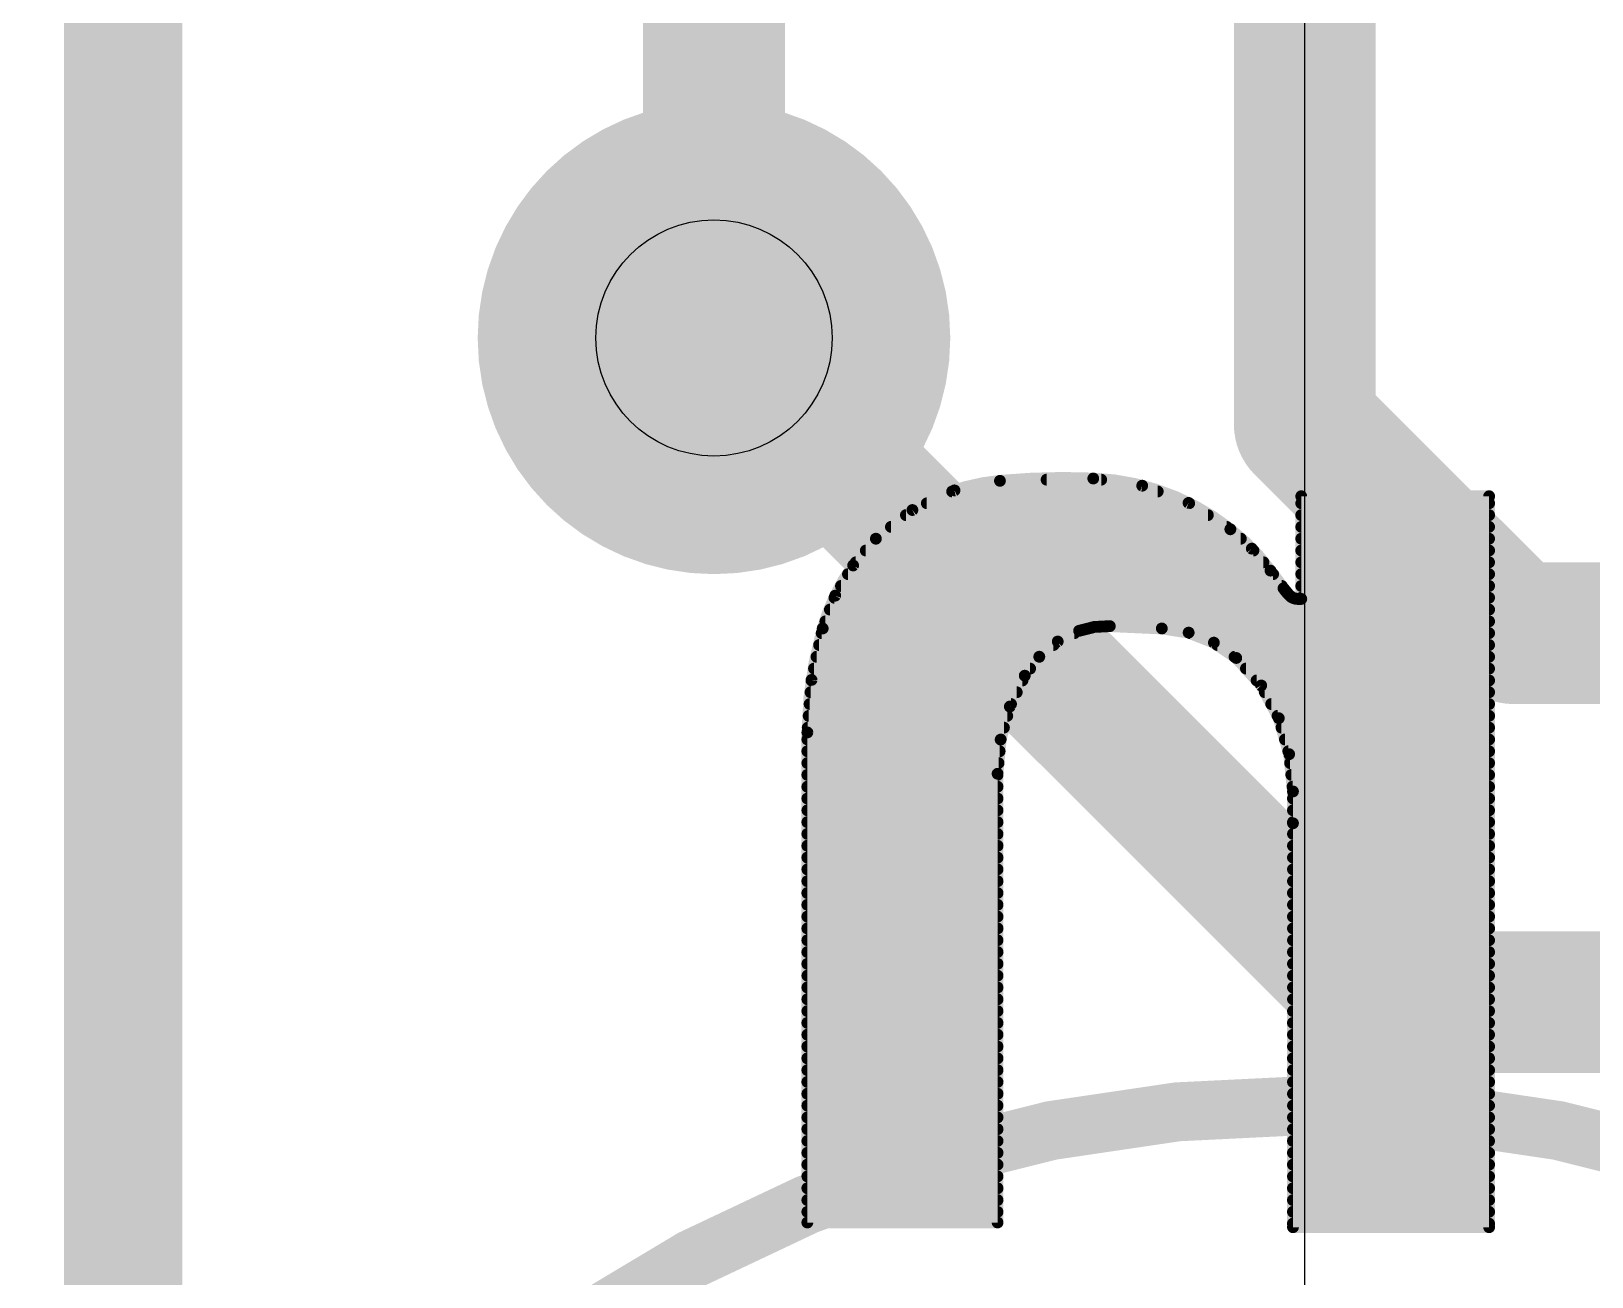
# Model space of a CAD drawing. Extents: x -8.2 to 28.1, y -0.4 to 23.5.
# Drawn here: x -0.198 to 3.157, y 4.966 to 7.645 of the extents above; entities that cross this region are included whole.
import ezdxf

# ---------------------------------------------------------------- set-up
doc = ezdxf.new("R2010")
doc.units = 0
for name, color, linetype in [('1', 12, 'CONTINUOUS'), ('16', 132, 'CONTINUOUS'), ('18', 110, 'CONTINUOUS'), ('20', 53, 'CONTINUOUS'), ('22', 53, 'CONTINUOUS'), ('39', 12, 'CONTINUOUS'), ('44', 253, 'CONTINUOUS'), ('48', 253, 'CONTINUOUS')]:
    doc.layers.add(name, color=color, linetype=linetype)

# ---------------------------------------------------------------- blocks, each defined once
blk = doc.blocks.new('ROUNDV')
at = {"const_width": 0.5}
blk.add_lwpolyline([(0, -0.25, 1), (0, 0.25, 1), (0, -0.25)], format="xyb", dxfattribs=at)

msp = doc.modelspace()

# ---------------------------------------------------------------- linework, layer by layer
at = {"layer": '1'}
for points, const_width in [([(0, 15.24), (0, 0)], 0.254), ([(1.27, 8.5575), (1.27, 6.985)], 0.3048), ([(2.54, 8.5575), (2.54, 6.799)], 0.3048), ([(1.27, 6.985), (2.6987, 5.5563)], 0.3048), ([(2.54, 6.799), (2.989, 6.35)], 0.3048), ([(2.989, 6.35), (5.555, 6.35)], 0.3048), ([(2.6987, 5.5563), (3.81, 5.5563)], 0.3048)]:
    msp.add_lwpolyline(points, dxfattribs=dict(at, const_width=const_width))
at = {"layer": '1', "const_width": 0.1524}
for points in [[(1.3239, 7.0389, 1), (1.2161, 6.9311)], [(1.1938, 6.985, 1), (1.3462, 6.985)], [(2.5939, 6.8529, 1), (2.4861, 6.7451)], [(2.4638, 6.799, 1), (2.6162, 6.799)], [(2.989, 6.4262, 1), (2.989, 6.2738)], [(2.9351, 6.2961, 1), (3.0429, 6.4039)], [(2.6987, 5.6325, 1), (2.6987, 5.4801)], [(2.6449, 5.5024, 1), (2.7526, 5.6101)]]:
    msp.add_lwpolyline(points, format="xyb", dxfattribs=at)
at = {"layer": '16'}
for points, const_width in [([(0, 15.24), (0, 0)], 0.254), ([(1.27, 13.97), (1.27, 6.985)], 0.3048)]:
    msp.add_lwpolyline(points, dxfattribs=dict(at, const_width=const_width))
at = {"layer": '16', "const_width": 0.1524}
msp.add_lwpolyline([(1.1938, 6.985, 1), (1.3462, 6.985)], format="xyb", dxfattribs=at)
at = {"layer": '20', "const_width": 0.2032}
msp.add_lwpolyline([(0, 15.24), (0, 0)], dxfattribs=at)
at = {"layer": '22'}
for points, const_width in [([(1.8847, 6.6777, 0.1741), (1.618, 6.5532)], 0.0254), ([(2.0853, 6.6827, 0.0335), (1.8847, 6.6777)], 0.0254), ([(1.8845, 6.684, 1), (1.8849, 6.6714)], 0.0127), ([(1.8841, 6.684, 1), (1.8853, 6.6714)], 0.0127), ([(1.886, 6.6715, 1), (1.8834, 6.6839)], 0.0127), ([(1.8853, 6.6714, 1), (1.8841, 6.684)], 0.0127), ([(1.985, 6.6866, 1), (1.985, 6.6738)], 0.0127), ([(2.0862, 6.689, 1), (2.0844, 6.6764)], 0.0127), ([(2.38, 6.5735, 0.1577), (2.0853, 6.6827)], 0.0254), ([(2.0856, 6.689, 1), (2.085, 6.6764)], 0.0127), ([(2.085, 6.6764, 1), (2.0856, 6.689)], 0.0127), ([(2.0855, 6.6764, 1), (2.0851, 6.689)], 0.0127), ([(2.1023, 6.6738, 1), (2.1023, 6.6866)], 0.0127), ([(2.1927, 6.6732, 1), (2.1883, 6.6613)], 0.0127), ([(2.1895, 6.6609, 1), (2.1914, 6.6735)], 0.0127), ([(1.7819, 6.6612, 1), (1.7819, 6.6485)], 0.0127), ([(1.7857, 6.6634, 1), (1.7883, 6.651)], 0.0127), ([(1.7897, 6.6514, 1), (1.7843, 6.6629)], 0.0127), ([(2.2239, 6.6485, 1), (2.2239, 6.6612)], 0.0127), ([(2.2935, 6.6356, 1), (2.2867, 6.6249)], 0.0127), ([(2.2879, 6.6243, 1), (2.2923, 6.6362)], 0.0127), ([(2.5324, 6.651, 1), (2.5324, 6.6383)], 0.0127), ([(2.5324, 6.651, 1), (2.5324, 6.6383)], 0.0127), ([(2.5387, 6.6446, 1), (2.5261, 6.6446)], 0.0127), ([(2.5387, 6.6446, 1), (2.5261, 6.6446)], 0.0127), ([(2.9425, 6.6446, 1), (2.9299, 6.6446)], 0.0127), ([(2.9425, 6.6446, 1), (2.9299, 6.6446)], 0.0127), ([(2.9362, 6.6383, 1), (2.9362, 6.651)], 0.0127), ([(2.9362, 6.6383, 1), (2.9362, 6.651)], 0.0127), ([(1.6826, 6.6104, 1), (1.6826, 6.5976)], 0.0127), ([(1.6938, 6.6207, 1), (1.6992, 6.6092)], 0.0127), ([(1.7004, 6.6099, 1), (1.6926, 6.6199)], 0.0127), ([(1.7275, 6.6358, 1), (1.7275, 6.6231)], 0.0127), ([(2.2915, 6.6231, 1), (2.2915, 6.6358)], 0.0127), ([(2.3317, 6.5976, 1), (2.3317, 6.6104)], 0.0127), ([(2.5324, 6.6104, 1), (2.5324, 6.5976)], 0.0127), ([(2.5324, 6.6358, 1), (2.5324, 6.6231)], 0.0127), ([(2.9362, 6.6231, 1), (2.9362, 6.6358)], 0.0127), ([(2.9362, 6.5976, 1), (2.9362, 6.6104)], 0.0127), ([(1.6503, 6.585, 1), (1.6503, 6.5723)], 0.0127), ([(2.3719, 6.5723, 1), (2.3719, 6.585)], 0.0127), ([(2.3843, 6.5782, 1), (2.3757, 6.5688)], 0.0127), ([(2.4663, 6.4846, 0.0664), (2.38, 6.5735)], 0.0254), ([(2.3839, 6.5785, 1), (2.3761, 6.5685)], 0.0127), ([(2.3761, 6.5685, 1), (2.3839, 6.5785)], 0.0127), ([(2.3766, 6.5681, 1), (2.3834, 6.5789)], 0.0127), ([(2.5324, 6.585, 1), (2.5324, 6.5723)], 0.0127), ([(2.9362, 6.5723, 1), (2.9362, 6.585)], 0.0127), ([(1.618, 6.5532, 0.1281), (1.5037, 6.3602)], 0.0254), ([(1.618, 6.5596, 1), (1.618, 6.5469)], 0.0127), ([(1.6141, 6.5582, 1), (1.6219, 6.5482)], 0.0127), ([(1.6135, 6.5577, 1), (1.6225, 6.5487)], 0.0127), ([(1.6228, 6.5491, 1), (1.6132, 6.5573)], 0.0127), ([(1.6225, 6.5487, 1), (1.6135, 6.5577)], 0.0127), ([(2.4025, 6.5469, 1), (2.4025, 6.5596)], 0.0127), ([(2.4309, 6.536, 1), (2.4213, 6.5278)], 0.0127), ([(2.4218, 6.5272, 1), (2.4304, 6.5366)], 0.0127), ([(2.5324, 6.5596, 1), (2.5324, 6.5469)], 0.0127), ([(2.9362, 6.5469, 1), (2.9362, 6.5596)], 0.0127), ([(1.5746, 6.4924, 1), (1.5636, 6.4989)], 0.0127), ([(1.5748, 6.5088, 1), (1.5748, 6.4961)], 0.0127), ([(1.5964, 6.5342, 1), (1.5964, 6.5214)], 0.0127), ([(2.4296, 6.5214, 1), (2.4296, 6.5342)], 0.0127), ([(2.4512, 6.4961, 1), (2.4512, 6.5088)], 0.0127), ([(2.5324, 6.5342, 1), (2.5324, 6.5214)], 0.0127), ([(2.5324, 6.5088, 1), (2.5324, 6.4961)], 0.0127), ([(2.9362, 6.5214, 1), (2.9362, 6.5342)], 0.0127), ([(2.9362, 6.4961, 1), (2.9362, 6.5088)], 0.0127), ([(1.558, 6.4834, 1), (1.558, 6.4707)], 0.0127), ([(1.5643, 6.4998, 1), (1.5739, 6.4916)], 0.0127), ([(2.4714, 6.4884, 1), (2.4612, 6.4808)], 0.0127), ([(2.4943, 6.4465, 0.0022), (2.4663, 6.4846)], 0.0254), ([(2.4714, 6.4884, 1), (2.4612, 6.4808)], 0.0127), ([(2.4612, 6.4808, 1), (2.4714, 6.4884)], 0.0127), ([(2.4615, 6.4805, 1), (2.4711, 6.4887)], 0.0127), ([(2.4719, 6.4707, 1), (2.4719, 6.4834)], 0.0127), ([(2.5324, 6.4834, 1), (2.5324, 6.4707)], 0.0127), ([(2.9362, 6.4707, 1), (2.9362, 6.4834)], 0.0127), ([(1.5366, 6.4285, 1), (1.5247, 6.433)], 0.0127), ([(1.543, 6.458, 1), (1.543, 6.4452)], 0.0127), ([(2.4992, 6.4506, 1), (2.4894, 6.4424)], 0.0127), ([(2.4943, 6.4465, 0.0333), (2.507, 6.4313)], 0.0254), ([(2.4994, 6.4502, 1), (2.4892, 6.4428)], 0.0127), ([(2.4892, 6.4427, 1), (2.4994, 6.4503)], 0.0127), ([(2.4892, 6.4428, 1), (2.4994, 6.4502)], 0.0127), ([(2.4906, 6.4452, 1), (2.4906, 6.458)], 0.0127), ([(2.5106, 6.4365, 1), (2.5034, 6.4261)], 0.0127), ([(2.507, 6.4313, 0.205), (2.5248, 6.4237)], 0.0254), ([(2.5116, 6.4357, 1), (2.5024, 6.4269)], 0.0127), ([(2.5021, 6.4272, 1), (2.5119, 6.4354)], 0.0127), ([(2.5024, 6.4269, 1), (2.5116, 6.4357)], 0.0127), ([(2.5324, 6.458, 1), (2.5324, 6.4452)], 0.0127), ([(2.9362, 6.4452, 1), (2.9362, 6.458)], 0.0127), ([(1.5192, 6.4072, 1), (1.5192, 6.3944)], 0.0127), ([(1.5289, 6.4326, 1), (1.5289, 6.4199)], 0.0127), ([(1.5252, 6.434, 1), (1.5361, 6.4275)], 0.0127), ([(2.5164, 6.4319, 1), (2.5139, 6.4195)], 0.0127), ([(2.5115, 6.4205, 1), (2.5187, 6.4309)], 0.0127), ([(2.5144, 6.4199, 1), (2.5144, 6.4326)], 0.0127), ([(2.5248, 6.4301, 1), (2.5248, 6.4173)], 0.0127), ([(2.5248, 6.4301, 1), (2.5248, 6.4173)], 0.0127), ([(2.5235, 6.4175, 1), (2.5261, 6.4299)], 0.0127), ([(2.5248, 6.4174, 1), (2.5248, 6.43)], 0.0127), ([(2.5324, 6.4326, 1), (2.5324, 6.4199)], 0.0127), ([(2.5261, 6.4237, 1), (2.5387, 6.4237)], 0.0127), ([(2.5261, 6.4237, 1), (2.5387, 6.4237)], 0.0127), ([(2.5324, 6.4173, 1), (2.5324, 6.4301)], 0.0127), ([(2.5324, 6.4173, 1), (2.5324, 6.4301)], 0.0127), ([(2.9362, 6.4199, 1), (2.9362, 6.4326)], 0.0127), ([(2.9362, 6.3944, 1), (2.9362, 6.4072)], 0.0127), ([(1.5095, 6.3818, 1), (1.5095, 6.369)], 0.0127), ([(2.1209, 6.3652, 0.0992), (2.0549, 6.3551)], 0.0254), ([(2.0871, 6.3698, 1), (2.0877, 6.3571)], 0.0127), ([(2.089, 6.3573, 1), (2.0858, 6.3696)], 0.0127), ([(2.1212, 6.3715, 1), (2.1206, 6.3589)], 0.0127), ([(2.1209, 6.3652, 0.0006), (2.2327, 6.3602)], 0.0254), ([(2.1212, 6.3715, 1), (2.1206, 6.3589)], 0.0127), ([(2.1212, 6.3589, 1), (2.1206, 6.3715)], 0.0127), ([(2.1206, 6.3589, 1), (2.1212, 6.3715)], 0.0127), ([(2.9362, 6.369, 1), (2.9362, 6.3818)], 0.0127), ([(1.5037, 6.3602, 0.0668), (1.4707, 6.1366)], 0.0254), ([(1.5015, 6.3564, 1), (1.5015, 6.3437)], 0.0127), ([(1.4978, 6.3625, 1), (1.5096, 6.3579)], 0.0127), ([(1.4976, 6.362, 1), (1.5098, 6.3584)], 0.0127), ([(1.5099, 6.3589, 1), (1.4975, 6.3615)], 0.0127), ([(1.5098, 6.3584, 1), (1.4976, 6.362)], 0.0127), ([(2.0549, 6.3551, 0.1719), (1.938, 6.2586)], 0.0254), ([(2.0061, 6.3378, 1), (2.0117, 6.3265)], 0.0127), ([(2.0129, 6.3272, 1), (2.0049, 6.337)], 0.0127), ([(2.0447, 6.3437, 1), (2.0447, 6.3564)], 0.0127), ([(2.0533, 6.3613, 1), (2.0565, 6.3489)], 0.0127), ([(2.0527, 6.3611, 1), (2.0571, 6.3491)], 0.0127), ([(2.0577, 6.3494, 1), (2.0521, 6.3608)], 0.0127), ([(2.0571, 6.3491, 1), (2.0527, 6.3611)], 0.0127), ([(2.2337, 6.3665, 1), (2.2317, 6.3539)], 0.0127), ([(2.3927, 6.2967, 0.1688), (2.2327, 6.3602)], 0.0254), ([(2.233, 6.3665, 1), (2.2324, 6.3539)], 0.0127), ([(2.2324, 6.3539, 1), (2.233, 6.3665)], 0.0127), ([(2.2324, 6.3539, 1), (2.233, 6.3665)], 0.0127), ([(2.2927, 6.3571, 1), (2.288, 6.3453)], 0.0127), ([(2.2934, 6.3564, 1), (2.2934, 6.3437)], 0.0127), ([(2.2894, 6.3449, 1), (2.2913, 6.3575)], 0.0127), ([(2.3482, 6.3349, 1), (2.341, 6.3244)], 0.0127), ([(2.3422, 6.3238, 1), (2.3469, 6.3356)], 0.0127), ([(2.9362, 6.3437, 1), (2.9362, 6.3564)], 0.0127), ([(1.4905, 6.3056, 1), (1.4905, 6.2928)], 0.0127), ([(1.496, 6.331, 1), (1.496, 6.3182)], 0.0127), ([(1.9652, 6.3043, 1), (1.9733, 6.2945)], 0.0127), ([(1.9743, 6.2955, 1), (1.9642, 6.3033)], 0.0127), ([(1.9691, 6.2928, 1), (1.9691, 6.3056)], 0.0127), ([(1.9998, 6.3182, 1), (1.9998, 6.331)], 0.0127), ([(2.352, 6.331, 1), (2.352, 6.3182)], 0.0127), ([(2.3891, 6.3056, 1), (2.3891, 6.2928)], 0.0127), ([(2.3974, 6.301, 1), (2.388, 6.2924)], 0.0127), ([(2.4841, 6.1671, 0.1229), (2.3927, 6.2967)], 0.0254), ([(2.3968, 6.3015, 1), (2.3886, 6.2919)], 0.0127), ([(2.3886, 6.2919, 1), (2.3968, 6.3015)], 0.0127), ([(2.3891, 6.2915, 1), (2.3963, 6.3019)], 0.0127), ([(2.9362, 6.3182, 1), (2.9362, 6.331)], 0.0127), ([(2.9362, 6.2928, 1), (2.9362, 6.3056)], 0.0127), ([(1.485, 6.2802, 1), (1.485, 6.2675)], 0.0127), ([(1.9496, 6.2675, 1), (1.9496, 6.2802)], 0.0127), ([(2.4135, 6.2802, 1), (2.4135, 6.2675)], 0.0127), ([(2.9362, 6.2675, 1), (2.9362, 6.2802)], 0.0127), ([(1.4796, 6.2548, 1), (1.4796, 6.242)], 0.0127), ([(1.4735, 6.2508, 1), (1.4859, 6.2482)], 0.0127), ([(1.4861, 6.249, 1), (1.4734, 6.25)], 0.0127), ([(1.938, 6.2586, 0.136), (1.8796, 6.0477)], 0.0254), ([(1.933, 6.2625, 1), (1.943, 6.2547)], 0.0127), ([(1.9326, 6.2619, 1), (1.9434, 6.2553)], 0.0127), ([(1.9437, 6.2558, 1), (1.9323, 6.2614)], 0.0127), ([(1.9434, 6.2553, 1), (1.9326, 6.2619)], 0.0127), ([(1.9331, 6.242, 1), (1.9331, 6.2548)], 0.0127), ([(2.4365, 6.2548, 1), (2.4365, 6.242)], 0.0127), ([(2.452, 6.2405, 1), (2.4408, 6.2345)], 0.0127), ([(2.4417, 6.2333, 1), (2.4511, 6.2418)], 0.0127), ([(2.9362, 6.242, 1), (2.9362, 6.2548)], 0.0127), ([(1.4756, 6.204, 1), (1.4756, 6.1913)], 0.0127), ([(1.4776, 6.2294, 1), (1.4776, 6.2166)], 0.0127), ([(1.9085, 6.1913, 1), (1.9085, 6.204)], 0.0127), ([(1.9208, 6.2166, 1), (1.9208, 6.2294)], 0.0127), ([(2.4541, 6.2294, 1), (2.4541, 6.2166)], 0.0127), ([(2.4678, 6.204, 1), (2.4678, 6.1913)], 0.0127), ([(2.9362, 6.2166, 1), (2.9362, 6.2294)], 0.0127), ([(2.9362, 6.1913, 1), (2.9362, 6.204)], 0.0127), ([(1.4736, 6.1786, 1), (1.4736, 6.1658)], 0.0127), ([(1.9002, 6.195, 1), (1.9116, 6.1894)], 0.0127), ([(1.912, 6.1905, 1), (1.8998, 6.1939)], 0.0127), ([(1.9004, 6.1658, 1), (1.9004, 6.1786)], 0.0127), ([(2.4814, 6.1786, 1), (2.4814, 6.1658)], 0.0127), ([(2.4902, 6.1689, 1), (2.478, 6.1653)], 0.0127), ([(2.5146, 6.0096, 0.0895), (2.4841, 6.1671)], 0.0254), ([(2.49, 6.1694, 1), (2.4782, 6.1648)], 0.0127), ([(2.4782, 6.1648, 1), (2.49, 6.1694)], 0.0127), ([(2.4785, 6.1641, 1), (2.4897, 6.1701)], 0.0127), ([(2.9362, 6.1658, 1), (2.9362, 6.1786)], 0.0127), ([(1.4771, 6.1366, 1), (1.4644, 6.1366)], 0.0127), ([(1.4771, 6.1366, 1), (1.4644, 6.1366)], 0.0127), ([(1.4644, 6.1371, 1), (1.477, 6.1361)], 0.0127), ([(1.4644, 6.1367, 1), (1.477, 6.1365)], 0.0127), ([(1.4715, 6.1532, 1), (1.4715, 6.1405)], 0.0127), ([(1.8933, 6.1405, 1), (1.8933, 6.1532)], 0.0127), ([(2.4899, 6.1532, 1), (2.4899, 6.1405)], 0.0127), ([(2.9362, 6.1405, 1), (2.9362, 6.1532)], 0.0127), ([(1.4707, 6.1024, 1), (1.4707, 6.0896)], 0.0127), ([(1.4707, 6.1278, 1), (1.4707, 6.1151)], 0.0127), ([(1.8925, 6.1206, 1), (1.8799, 6.1217)], 0.0127), ([(1.8801, 6.1228, 1), (1.8923, 6.1194)], 0.0127), ([(1.884, 6.0896, 1), (1.884, 6.1024)], 0.0127), ([(1.8863, 6.1151, 1), (1.8863, 6.1278)], 0.0127), ([(2.4973, 6.1278, 1), (2.4973, 6.1151)], 0.0127), ([(2.5046, 6.1024, 1), (2.5046, 6.0896)], 0.0127), ([(2.9362, 6.1151, 1), (2.9362, 6.1278)], 0.0127), ([(2.9362, 6.0896, 1), (2.9362, 6.1024)], 0.0127), ([(1.4707, 6.077, 1), (1.4707, 6.0643)], 0.0127), ([(1.8817, 6.0643, 1), (1.8817, 6.077)], 0.0127), ([(2.5127, 6.0904, 1), (2.5001, 6.0891)], 0.0127), ([(2.5003, 6.088, 1), (2.5125, 6.0915)], 0.0127), ([(2.5084, 6.077, 1), (2.5084, 6.0643)], 0.0127), ([(2.9362, 6.0643, 1), (2.9362, 6.077)], 0.0127), ([(1.4707, 6.0516, 1), (1.4707, 6.0389)], 0.0127), ([(1.886, 6.0477, 1), (1.8733, 6.0477)], 0.0127), ([(1.886, 6.0477, 1), (1.8733, 6.0477)], 0.0127), ([(1.8733, 6.0483, 1), (1.8859, 6.0471)], 0.0127), ([(1.8733, 6.0477, 1), (1.8859, 6.0477)], 0.0127), ([(1.8796, 6.0389, 1), (1.8796, 6.0516)], 0.0127), ([(2.511, 6.0516, 1), (2.511, 6.0389)], 0.0127), ([(2.9362, 6.0389, 1), (2.9362, 6.0516)], 0.0127), ([(1.4707, 6.0262, 1), (1.4707, 6.0134)], 0.0127), ([(1.4707, 6.0008, 1), (1.4707, 5.9881)], 0.0127), ([(1.8796, 6.0134, 1), (1.8796, 6.0262)], 0.0127), ([(1.8796, 5.9881, 1), (1.8796, 6.0008)], 0.0127), ([(2.5136, 6.0262, 1), (2.5136, 6.0134)], 0.0127), ([(2.5146, 5.9411, 0.0064), (2.5146, 6.0096)], 0.0254), ([(2.5209, 6.0097, 1), (2.5083, 6.0095)], 0.0127), ([(2.5146, 6.0008, 1), (2.5146, 5.9881)], 0.0127), ([(2.521, 6.0096, 1), (2.5083, 6.0096)], 0.0127), ([(2.5083, 6.009, 1), (2.5209, 6.0102)], 0.0127), ([(2.5083, 6.0095, 1), (2.5209, 6.0097)], 0.0127), ([(2.9362, 6.0134, 1), (2.9362, 6.0262)], 0.0127), ([(2.9362, 5.9881, 1), (2.9362, 6.0008)], 0.0127), ([(1.4707, 5.9754, 1), (1.4707, 5.9627)], 0.0127), ([(1.8796, 5.9627, 1), (1.8796, 5.9754)], 0.0127), ([(2.5146, 5.9754, 1), (2.5146, 5.9627)], 0.0127), ([(2.9362, 5.9627, 1), (2.9362, 5.9754)], 0.0127), ([(1.4707, 5.95, 1), (1.4707, 5.9372)], 0.0127), ([(1.8796, 5.9372, 1), (1.8796, 5.95)], 0.0127), ([(2.5146, 5.95, 1), (2.5146, 5.9372)], 0.0127), ([(2.5083, 5.9412, 1), (2.5209, 5.941)], 0.0127), ([(2.521, 5.9411, 1), (2.5083, 5.9411)], 0.0127), ([(2.9362, 5.9372, 1), (2.9362, 5.95)], 0.0127), ([(1.4707, 5.8992, 1), (1.4707, 5.8864)], 0.0127), ([(1.4707, 5.9246, 1), (1.4707, 5.9119)], 0.0127), ([(1.8796, 5.9119, 1), (1.8796, 5.9246)], 0.0127), ([(1.8796, 5.8864, 1), (1.8796, 5.8992)], 0.0127), ([(2.5146, 5.9246, 1), (2.5146, 5.9119)], 0.0127), ([(2.5146, 5.8992, 1), (2.5146, 5.8864)], 0.0127), ([(2.9362, 5.9119, 1), (2.9362, 5.9246)], 0.0127), ([(2.9362, 5.8864, 1), (2.9362, 5.8992)], 0.0127), ([(1.4707, 5.8738, 1), (1.4707, 5.861)], 0.0127), ([(1.8796, 5.861, 1), (1.8796, 5.8738)], 0.0127), ([(2.5146, 5.8738, 1), (2.5146, 5.861)], 0.0127), ([(2.9362, 5.861, 1), (2.9362, 5.8738)], 0.0127), ([(1.4707, 5.8484, 1), (1.4707, 5.8357)], 0.0127), ([(1.8796, 5.8357, 1), (1.8796, 5.8484)], 0.0127), ([(2.5146, 5.8484, 1), (2.5146, 5.8357)], 0.0127), ([(2.9362, 5.8357, 1), (2.9362, 5.8484)], 0.0127), ([(1.4707, 5.823, 1), (1.4707, 5.8102)], 0.0127), ([(1.4707, 5.7976, 1), (1.4707, 5.7848)], 0.0127), ([(1.8796, 5.8102, 1), (1.8796, 5.823)], 0.0127), ([(1.8796, 5.7848, 1), (1.8796, 5.7976)], 0.0127), ([(2.5146, 5.823, 1), (2.5146, 5.8102)], 0.0127), ([(2.5146, 5.7976, 1), (2.5146, 5.7848)], 0.0127), ([(2.9362, 5.8102, 1), (2.9362, 5.823)], 0.0127), ([(2.9362, 5.7848, 1), (2.9362, 5.7976)], 0.0127), ([(1.4707, 5.7722, 1), (1.4707, 5.7595)], 0.0127), ([(1.8796, 5.7595, 1), (1.8796, 5.7722)], 0.0127), ([(2.5146, 5.7722, 1), (2.5146, 5.7595)], 0.0127), ([(2.9362, 5.7595, 1), (2.9362, 5.7722)], 0.0127), ([(1.4707, 5.7468, 1), (1.4707, 5.734)], 0.0127), ([(1.8796, 5.734, 1), (1.8796, 5.7468)], 0.0127), ([(2.5146, 5.7468, 1), (2.5146, 5.734)], 0.0127), ([(2.9362, 5.734, 1), (2.9362, 5.7468)], 0.0127), ([(1.4707, 5.7214, 1), (1.4707, 5.7086)], 0.0127), ([(1.8796, 5.7086, 1), (1.8796, 5.7214)], 0.0127), ([(2.5146, 5.7214, 1), (2.5146, 5.7086)], 0.0127), ([(2.9362, 5.7086, 1), (2.9362, 5.7214)], 0.0127), ([(1.4707, 5.6706, 1), (1.4707, 5.6578)], 0.0127), ([(1.4707, 5.696, 1), (1.4707, 5.6833)], 0.0127), ([(1.8796, 5.6833, 1), (1.8796, 5.696)], 0.0127), ([(1.8796, 5.6578, 1), (1.8796, 5.6706)], 0.0127), ([(2.5146, 5.696, 1), (2.5146, 5.6833)], 0.0127), ([(2.5146, 5.6706, 1), (2.5146, 5.6578)], 0.0127), ([(2.9362, 5.6833, 1), (2.9362, 5.696)], 0.0127), ([(2.9362, 5.6578, 1), (2.9362, 5.6706)], 0.0127), ([(1.4707, 5.6452, 1), (1.4707, 5.6325)], 0.0127), ([(1.8796, 5.6325, 1), (1.8796, 5.6452)], 0.0127), ([(2.5146, 5.6452, 1), (2.5146, 5.6325)], 0.0127), ([(2.9362, 5.6325, 1), (2.9362, 5.6452)], 0.0127), ([(1.4707, 5.6198, 1), (1.4707, 5.6071)], 0.0127), ([(1.8796, 5.6071, 1), (1.8796, 5.6198)], 0.0127), ([(2.5146, 5.6198, 1), (2.5146, 5.6071)], 0.0127), ([(2.9362, 5.6071, 1), (2.9362, 5.6198)], 0.0127), ([(1.4707, 5.5944, 1), (1.4707, 5.5816)], 0.0127), ([(1.4707, 5.569, 1), (1.4707, 5.5563)], 0.0127), ([(1.8796, 5.5816, 1), (1.8796, 5.5944)], 0.0127), ([(1.8796, 5.5563, 1), (1.8796, 5.569)], 0.0127), ([(2.5146, 5.5944, 1), (2.5146, 5.5816)], 0.0127), ([(2.5146, 5.569, 1), (2.5146, 5.5563)], 0.0127), ([(2.9362, 5.5816, 1), (2.9362, 5.5944)], 0.0127), ([(2.9362, 5.5563, 1), (2.9362, 5.569)], 0.0127), ([(1.4707, 5.5436, 1), (1.4707, 5.5309)], 0.0127), ([(1.8796, 5.5309, 1), (1.8796, 5.5436)], 0.0127), ([(2.5146, 5.5436, 1), (2.5146, 5.5309)], 0.0127), ([(2.9362, 5.5309, 1), (2.9362, 5.5436)], 0.0127), ([(1.4707, 5.5182, 1), (1.4707, 5.5054)], 0.0127), ([(1.8796, 5.5054, 1), (1.8796, 5.5182)], 0.0127), ([(2.5146, 5.5182, 1), (2.5146, 5.5054)], 0.0127), ([(2.9362, 5.5054, 1), (2.9362, 5.5182)], 0.0127), ([(1.4707, 5.4928, 1), (1.4707, 5.4801)], 0.0127), ([(1.4707, 5.4674, 1), (1.4707, 5.4546)], 0.0127), ([(1.8796, 5.4801, 1), (1.8796, 5.4928)], 0.0127), ([(1.8796, 5.4546, 1), (1.8796, 5.4674)], 0.0127), ([(2.5146, 5.4928, 1), (2.5146, 5.4801)], 0.0127), ([(2.5146, 5.4674, 1), (2.5146, 5.4546)], 0.0127), ([(2.9362, 5.4801, 1), (2.9362, 5.4928)], 0.0127), ([(2.9362, 5.4546, 1), (2.9362, 5.4674)], 0.0127), ([(1.4707, 5.442, 1), (1.4707, 5.4292)], 0.0127), ([(1.8796, 5.4292, 1), (1.8796, 5.442)], 0.0127), ([(2.5146, 5.442, 1), (2.5146, 5.4292)], 0.0127), ([(2.9362, 5.4292, 1), (2.9362, 5.442)], 0.0127), ([(1.4707, 5.4166, 1), (1.4707, 5.4039)], 0.0127), ([(1.8796, 5.4039, 1), (1.8796, 5.4166)], 0.0127), ([(2.5146, 5.4166, 1), (2.5146, 5.4039)], 0.0127), ([(2.9362, 5.4039, 1), (2.9362, 5.4166)], 0.0127), ([(1.4707, 5.3912, 1), (1.4707, 5.3784)], 0.0127), ([(1.4707, 5.3658, 1), (1.4707, 5.353)], 0.0127), ([(1.8796, 5.3784, 1), (1.8796, 5.3912)], 0.0127), ([(1.8796, 5.353, 1), (1.8796, 5.3658)], 0.0127), ([(2.5146, 5.3912, 1), (2.5146, 5.3784)], 0.0127), ([(2.5146, 5.3658, 1), (2.5146, 5.353)], 0.0127), ([(2.9362, 5.3784, 1), (2.9362, 5.3912)], 0.0127), ([(2.9362, 5.353, 1), (2.9362, 5.3658)], 0.0127), ([(1.4707, 5.3404, 1), (1.4707, 5.3277)], 0.0127), ([(1.8796, 5.3277, 1), (1.8796, 5.3404)], 0.0127), ([(2.5146, 5.3404, 1), (2.5146, 5.3277)], 0.0127), ([(2.9362, 5.3277, 1), (2.9362, 5.3404)], 0.0127), ([(1.4707, 5.315, 1), (1.4707, 5.3022)], 0.0127), ([(1.8796, 5.3022, 1), (1.8796, 5.315)], 0.0127), ([(2.5146, 5.315, 1), (2.5146, 5.3022)], 0.0127), ([(2.9362, 5.3022, 1), (2.9362, 5.315)], 0.0127), ([(1.4707, 5.2896, 1), (1.4707, 5.2768)], 0.0127), ([(1.4707, 5.2642, 1), (1.4707, 5.2515)], 0.0127), ([(1.8796, 5.2768, 1), (1.8796, 5.2896)], 0.0127), ([(1.8796, 5.2515, 1), (1.8796, 5.2642)], 0.0127), ([(2.5146, 5.2896, 1), (2.5146, 5.2768)], 0.0127), ([(2.5146, 5.2642, 1), (2.5146, 5.2515)], 0.0127), ([(2.9362, 5.2768, 1), (2.9362, 5.2896)], 0.0127), ([(2.9362, 5.2515, 1), (2.9362, 5.2642)], 0.0127), ([(1.4707, 5.2388, 1), (1.4707, 5.226)], 0.0127), ([(1.8796, 5.226, 1), (1.8796, 5.2388)], 0.0127), ([(2.5146, 5.2388, 1), (2.5146, 5.226)], 0.0127), ([(2.9362, 5.226, 1), (2.9362, 5.2388)], 0.0127), ([(1.4707, 5.2134, 1), (1.4707, 5.2006)], 0.0127), ([(1.8796, 5.2006, 1), (1.8796, 5.2134)], 0.0127), ([(2.5146, 5.2134, 1), (2.5146, 5.2006)], 0.0127), ([(2.9362, 5.2006, 1), (2.9362, 5.2134)], 0.0127), ([(1.4707, 5.1626, 1), (1.4707, 5.1498)], 0.0127), ([(1.4707, 5.188, 1), (1.4707, 5.1753)], 0.0127), ([(1.8796, 5.1753, 1), (1.8796, 5.188)], 0.0127), ([(1.8796, 5.1498, 1), (1.8796, 5.1626)], 0.0127), ([(2.5146, 5.188, 1), (2.5146, 5.1753)], 0.0127), ([(2.5146, 5.1626, 1), (2.5146, 5.1498)], 0.0127), ([(2.9362, 5.1753, 1), (2.9362, 5.188)], 0.0127), ([(2.9362, 5.1498, 1), (2.9362, 5.1626)], 0.0127), ([(1.4707, 5.1372, 1), (1.4707, 5.1244)], 0.0127), ([(1.8796, 5.1244, 1), (1.8796, 5.1372)], 0.0127), ([(2.5146, 5.1372, 1), (2.5146, 5.1244)], 0.0127), ([(2.9362, 5.1244, 1), (2.9362, 5.1372)], 0.0127), ([(1.4707, 5.1118, 1), (1.4707, 5.0991)], 0.0127), ([(1.8796, 5.0991, 1), (1.8796, 5.1118)], 0.0127), ([(2.5146, 5.1118, 1), (2.5146, 5.0991)], 0.0127), ([(2.9362, 5.0991, 1), (2.9362, 5.1118)], 0.0127), ([(1.4707, 5.0889, 1), (1.4707, 5.0762)], 0.0127), ([(1.4707, 5.0889, 1), (1.4707, 5.0762)], 0.0127), ([(1.4644, 5.0825, 1), (1.4771, 5.0825)], 0.0127), ([(1.4644, 5.0825, 1), (1.4771, 5.0825)], 0.0127), ([(1.8733, 5.0825, 1), (1.886, 5.0825)], 0.0127), ([(1.8733, 5.0825, 1), (1.886, 5.0825)], 0.0127), ([(1.8796, 5.0762, 1), (1.8796, 5.0889)], 0.0127), ([(1.8796, 5.0762, 1), (1.8796, 5.0889)], 0.0127), ([(2.5146, 5.0864, 1), (2.5146, 5.0736)], 0.0127), ([(2.5146, 5.0788, 1), (2.5146, 5.066)], 0.0127), ([(2.5146, 5.0788, 1), (2.5146, 5.066)], 0.0127), ([(2.5083, 5.0724, 1), (2.521, 5.0724)], 0.0127), ([(2.5083, 5.0724, 1), (2.521, 5.0724)], 0.0127), ([(2.9299, 5.0724, 1), (2.9425, 5.0724)], 0.0127), ([(2.9299, 5.0724, 1), (2.9425, 5.0724)], 0.0127), ([(2.9362, 5.0736, 1), (2.9362, 5.0864)], 0.0127), ([(2.9362, 5.066, 1), (2.9362, 5.0788)], 0.0127), ([(2.9362, 5.066, 1), (2.9362, 5.0788)], 0.0127)]:
    msp.add_lwpolyline(points, format="xyb", dxfattribs=dict(at, const_width=const_width))
at = {"layer": '22', "const_width": 0.0254}
for points in [[(1.8847, 6.6777), (1.787, 6.6572)], [(2.0853, 6.6827), (1.8847, 6.6777)], [(1.985, 6.6802), (2.1023, 6.6802)], [(2.1905, 6.6672), (2.0853, 6.6827)], [(2.2901, 6.6303), (2.1905, 6.6672)], [(1.787, 6.6572), (1.6965, 6.6149)], [(1.7819, 6.6548), (2.2239, 6.6548)], [(2.38, 6.5735), (2.2901, 6.6303)], [(2.9362, 6.6446), (2.5324, 6.6446)], [(2.5324, 6.6446), (2.5324, 6.4237)], [(2.9362, 6.6446), (2.5324, 6.6446)], [(2.5324, 6.6446), (2.5324, 6.4237)], [(2.9362, 5.0724), (2.9362, 6.6446)], [(2.9362, 5.0724), (2.9362, 6.6446)], [(1.6965, 6.6149), (1.618, 6.5532)], [(1.6826, 6.604), (2.3317, 6.604)], [(1.7275, 6.6294), (2.2915, 6.6294)], [(2.5324, 6.6294), (2.9362, 6.6294)], [(2.5324, 6.604), (2.9362, 6.604)], [(1.6503, 6.5786), (2.3719, 6.5786)], [(2.4261, 6.5319), (2.38, 6.5735)], [(2.5324, 6.5786), (2.9362, 6.5786)], [(1.618, 6.5532), (1.5691, 6.4957)], [(1.618, 6.5532), (2.4025, 6.5532)], [(2.4663, 6.4846), (2.4261, 6.5319)], [(2.5324, 6.5532), (2.9362, 6.5532)], [(1.5691, 6.4957), (1.5306, 6.4307)], [(1.5748, 6.5024), (2.4512, 6.5024)], [(1.5964, 6.5278), (2.4296, 6.5278)], [(2.5324, 6.5278), (2.9362, 6.5278)], [(2.5324, 6.5024), (2.9362, 6.5024)], [(1.558, 6.477), (2.4719, 6.477)], [(2.4943, 6.4465), (2.4663, 6.4846)], [(2.5324, 6.477), (2.9362, 6.477)], [(1.5306, 6.4307), (1.5037, 6.3602)], [(1.543, 6.4516), (2.4906, 6.4516)], [(2.507, 6.4313), (2.4943, 6.4465)], [(2.5151, 6.4257), (2.507, 6.4313)], [(2.5324, 6.4516), (2.9362, 6.4516)], [(1.5192, 6.4008), (2.9362, 6.4008)], [(1.5289, 6.4262), (2.5144, 6.4262)], [(2.5248, 6.4237), (2.5151, 6.4257)], [(2.5324, 6.4237), (2.5248, 6.4237)], [(2.5324, 6.4237), (2.5248, 6.4237)], [(2.5324, 6.4262), (2.9362, 6.4262)], [(1.5095, 6.3754), (2.9362, 6.3754)], [(2.0549, 6.3551), (2.0874, 6.3634)], [(2.0874, 6.3634), (2.1209, 6.3652)], [(2.1209, 6.3652), (2.2327, 6.3602)], [(1.5037, 6.3602), (1.4797, 6.2495)], [(1.5015, 6.35), (2.0447, 6.35)], [(1.9693, 6.2994), (2.0089, 6.3321)], [(2.0089, 6.3321), (2.0549, 6.3551)], [(2.2327, 6.3602), (2.2903, 6.3512)], [(2.2903, 6.3512), (2.3446, 6.3297)], [(2.2934, 6.35), (2.9362, 6.35)], [(2.3446, 6.3297), (2.3927, 6.2967)], [(1.4905, 6.2992), (1.9691, 6.2992)], [(1.496, 6.3246), (1.9998, 6.3246)], [(1.938, 6.2586), (1.9693, 6.2994)], [(2.352, 6.3246), (2.9362, 6.3246)], [(2.3891, 6.2992), (2.9362, 6.2992)], [(2.3927, 6.2967), (2.4464, 6.2375)], [(1.485, 6.2738), (1.9496, 6.2738)], [(2.4135, 6.2738), (2.9362, 6.2738)], [(1.4797, 6.2495), (1.4707, 6.1366)], [(1.4796, 6.2484), (1.9331, 6.2484)], [(1.9059, 6.1922), (1.938, 6.2586)], [(2.4365, 6.2484), (2.9362, 6.2484)], [(2.4464, 6.2375), (2.4841, 6.1671)], [(1.4756, 6.1976), (1.9085, 6.1976)], [(1.4776, 6.223), (1.9208, 6.223)], [(2.4541, 6.223), (2.9362, 6.223)], [(2.4678, 6.1976), (2.9362, 6.1976)], [(1.4736, 6.1722), (1.9004, 6.1722)], [(1.8862, 6.1211), (1.9059, 6.1922)], [(2.4814, 6.1722), (2.9362, 6.1722)], [(2.4841, 6.1671), (2.5064, 6.0897)], [(1.4707, 6.1366), (1.4707, 5.0825)], [(1.4707, 6.1366), (1.4707, 5.0825)], [(1.4715, 6.1468), (1.8933, 6.1468)], [(2.4899, 6.1468), (2.9362, 6.1468)], [(1.4707, 6.1214), (1.8863, 6.1214)], [(1.4707, 6.096), (1.884, 6.096)], [(1.8796, 6.0477), (1.8862, 6.1211)], [(2.4973, 6.1214), (2.9362, 6.1214)], [(2.5046, 6.096), (2.9362, 6.096)], [(1.4707, 6.0706), (1.8817, 6.0706)], [(2.5064, 6.0897), (2.5146, 6.0096)], [(2.5084, 6.0706), (2.9362, 6.0706)], [(1.4707, 6.0452), (1.8796, 6.0452)], [(1.8796, 5.0825), (1.8796, 6.0477)], [(1.8796, 5.0825), (1.8796, 6.0477)], [(2.511, 6.0452), (2.9362, 6.0452)], [(1.4707, 6.0198), (1.8796, 6.0198)], [(1.4707, 5.9944), (1.8796, 5.9944)], [(2.5136, 6.0198), (2.9362, 6.0198)], [(2.5146, 6.0096), (2.5146, 5.0724)], [(2.5146, 5.9944), (2.9362, 5.9944)], [(1.4707, 5.969), (1.8796, 5.969)], [(2.5146, 5.969), (2.9362, 5.969)], [(1.4707, 5.9436), (1.8796, 5.9436)], [(2.5146, 5.9436), (2.9362, 5.9436)], [(2.5146, 5.9411), (2.5146, 5.0724)], [(1.4707, 5.9182), (1.8796, 5.9182)], [(1.4707, 5.8928), (1.8796, 5.8928)], [(2.5146, 5.9182), (2.9362, 5.9182)], [(2.5146, 5.8928), (2.9362, 5.8928)], [(1.4707, 5.8674), (1.8796, 5.8674)], [(2.5146, 5.8674), (2.9362, 5.8674)], [(1.4707, 5.842), (1.8796, 5.842)], [(2.5146, 5.842), (2.9362, 5.842)], [(1.4707, 5.8166), (1.8796, 5.8166)], [(1.4707, 5.7912), (1.8796, 5.7912)], [(2.5146, 5.8166), (2.9362, 5.8166)], [(2.5146, 5.7912), (2.9362, 5.7912)], [(1.4707, 5.7658), (1.8796, 5.7658)], [(2.5146, 5.7658), (2.9362, 5.7658)], [(1.4707, 5.7404), (1.8796, 5.7404)], [(2.5146, 5.7404), (2.9362, 5.7404)], [(1.4707, 5.715), (1.8796, 5.715)], [(2.5146, 5.715), (2.9362, 5.715)], [(1.4707, 5.6896), (1.8796, 5.6896)], [(1.4707, 5.6642), (1.8796, 5.6642)], [(2.5146, 5.6896), (2.9362, 5.6896)], [(2.5146, 5.6642), (2.9362, 5.6642)], [(1.4707, 5.6388), (1.8796, 5.6388)], [(2.5146, 5.6388), (2.9362, 5.6388)], [(1.4707, 5.6134), (1.8796, 5.6134)], [(2.5146, 5.6134), (2.9362, 5.6134)], [(1.4707, 5.588), (1.8796, 5.588)], [(1.4707, 5.5626), (1.8796, 5.5626)], [(2.5146, 5.588), (2.9362, 5.588)], [(2.5146, 5.5626), (2.9362, 5.5626)], [(1.4707, 5.5372), (1.8796, 5.5372)], [(2.5146, 5.5372), (2.9362, 5.5372)], [(1.4707, 5.5118), (1.8796, 5.5118)], [(2.5146, 5.5118), (2.9362, 5.5118)], [(1.4707, 5.4864), (1.8796, 5.4864)], [(1.4707, 5.461), (1.8796, 5.461)], [(2.5146, 5.4864), (2.9362, 5.4864)], [(2.5146, 5.461), (2.9362, 5.461)], [(1.4707, 5.4356), (1.8796, 5.4356)], [(2.5146, 5.4356), (2.9362, 5.4356)], [(1.4707, 5.4102), (1.8796, 5.4102)], [(2.5146, 5.4102), (2.9362, 5.4102)], [(1.4707, 5.3848), (1.8796, 5.3848)], [(1.4707, 5.3594), (1.8796, 5.3594)], [(2.5146, 5.3848), (2.9362, 5.3848)], [(2.5146, 5.3594), (2.9362, 5.3594)], [(1.4707, 5.334), (1.8796, 5.334)], [(2.5146, 5.334), (2.9362, 5.334)], [(1.4707, 5.3086), (1.8796, 5.3086)], [(2.5146, 5.3086), (2.9362, 5.3086)], [(1.4707, 5.2832), (1.8796, 5.2832)], [(1.4707, 5.2578), (1.8796, 5.2578)], [(2.5146, 5.2832), (2.9362, 5.2832)], [(2.5146, 5.2578), (2.9362, 5.2578)], [(1.4707, 5.2324), (1.8796, 5.2324)], [(2.5146, 5.2324), (2.9362, 5.2324)], [(1.4707, 5.207), (1.8796, 5.207)], [(2.5146, 5.207), (2.9362, 5.207)], [(1.4707, 5.1816), (1.8796, 5.1816)], [(1.4707, 5.1562), (1.8796, 5.1562)], [(2.5146, 5.1816), (2.9362, 5.1816)], [(2.5146, 5.1562), (2.9362, 5.1562)], [(1.4707, 5.1308), (1.8796, 5.1308)], [(2.5146, 5.1308), (2.9362, 5.1308)], [(1.4707, 5.1054), (1.8796, 5.1054)], [(2.5146, 5.1054), (2.9362, 5.1054)], [(1.4707, 5.0825), (1.8796, 5.0825)], [(1.4707, 5.0825), (1.8796, 5.0825)], [(2.5146, 5.08), (2.9362, 5.08)], [(2.5146, 5.0724), (2.9362, 5.0724)], [(2.5146, 5.0724), (2.9362, 5.0724)]]:
    msp.add_lwpolyline(points, dxfattribs=at)
at = {"layer": '39', "const_width": 0.127}
msp.add_lwpolyline([(2.54, -0.254, 1), (2.54, 5.334, 1), (2.54, -0.254)], format="xyb", dxfattribs=at)
at = {"layer": '44'}
msp.add_circle((1.27, 6.985), 0.254, dxfattribs=at)
at = {"layer": '48'}
msp.add_line((2.54, 1.27), (2.54, 19.05), dxfattribs=at)

# ---------------------------------------------------------------- block references
at = {"layer": '18', "xscale": 1.016, "yscale": 1.016}
msp.add_blockref('ROUNDV', (1.27, 6.985), dxfattribs=at)
msp.add_blockref('ROUNDV', (1.27, 6.985), dxfattribs=at)

doc.saveas('drawing.dxf')
